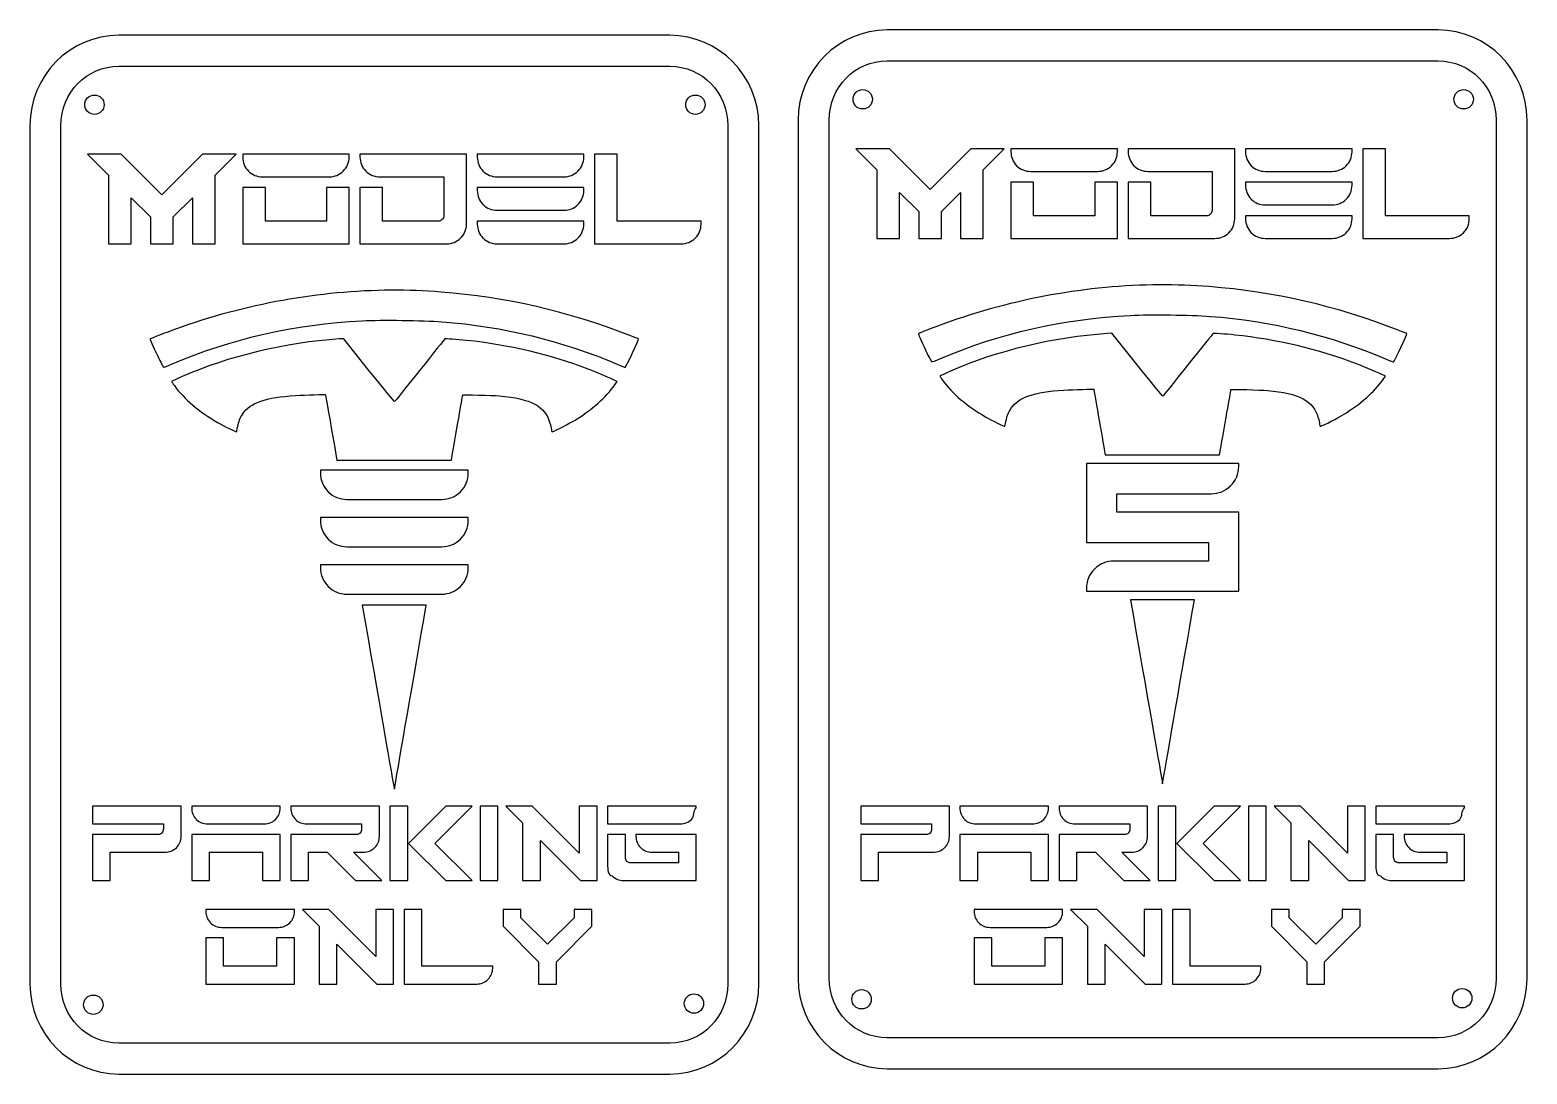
# Model space of a CAD drawing. Extents: x 0 to 765, y 0 to 566.
# Drawn here: x 15 to 371.4, y 317.3 to 566 of the extents above; entities that cross this region are included whole.
import ezdxf

# ---------------------------------------------------------------- set-up
doc = ezdxf.new("R2010")
doc.units = 0
doc.layers.add('Ebene_1', color=7, linetype='CONTINUOUS')

msp = doc.modelspace()

# ---------------------------------------------------------------- linework, layer by layer
at = {"layer": 'Ebene_1', "color": 7}
for points in [[(167.33492, 564.68205), (36.159144, 564.68205)], [(350.24933, 565.96549), (219.07358, 565.96549)], [(36.159144, 557.29922), (167.33492, 557.29922)], [(219.07358, 558.58267), (350.24933, 558.58267)], [(14.977504, 543.21329), (14.977504, 338.767977)], [(22.362274, 338.767977), (22.362274, 543.21329)], [(181.1318, 543.21329), (181.1318, 338.767977)], [(188.51657, 338.767977), (188.51657, 543.21329)], [(197.89194, 544.49674), (197.89194, 340.051417)], [(205.27671, 340.051417), (205.27671, 544.49674)], [(364.04623, 544.49674), (364.04623, 340.051417)], [(371.43103, 340.051417), (371.43103, 544.49674)], [(65.628736, 536.388114), (65.628736, 535.684567)], [(90.97829, 535.684527), (90.97829, 536.388074), (65.628736, 536.388114)], [(93.559958, 536.388114), (93.559958, 535.684567)], [(118.909668, 519.723541), (118.909668, 536.388114), (93.559958, 536.388114)], [(121.491187, 536.388114), (121.491187, 535.684567)], [(146.840896, 535.684527), (146.840896, 536.388074), (121.491187, 536.388114)], [(149.422415, 536.388114), (149.422415, 515.029292), (150.125966, 515.029292), (170.077692, 515.029292)], [(174.771982, 519.723582), (174.771982, 520.427129), (154.820255, 520.427129), (154.820255, 536.388114), (149.422415, 536.388114)], [(248.542736, 537.671114), (248.542736, 536.967567)], [(273.89229, 536.967527), (273.89229, 537.671074), (248.542736, 537.671114)], [(276.473958, 537.671114), (276.473958, 536.967567)], [(301.823668, 521.006541), (301.823668, 537.671114), (276.473958, 537.671114)], [(304.405187, 537.671114), (304.405187, 536.967567)], [(329.754896, 536.967527), (329.754896, 537.671074), (304.405187, 537.671114)], [(332.336415, 537.671114), (332.336415, 516.312292), (333.039966, 516.312292), (352.991692, 516.312292)], [(357.685982, 521.006582), (357.685982, 521.710129), (337.734255, 521.710129), (337.734255, 537.671114), (332.336415, 537.671114)], [(66.980183, 532.355636), (66.984152, 532.351668), (66.98812, 532.349632)], [(94.913395, 532.355636), (94.91543, 532.351668), (94.9195, 532.349632)], [(122.844623, 532.355636), (122.846658, 532.351668), (122.850728, 532.349632)], [(249.894183, 533.638636), (249.898152, 533.634668), (249.90212, 533.632632)], [(253.237014, 532.273236), (269.197999, 532.273236)], [(277.827395, 533.638636), (277.82943, 533.634668), (277.8335, 533.632632)], [(281.1684, 532.273236), (296.423843, 532.273236), (296.423843, 523.001913)], [(305.758623, 533.638636), (305.760658, 533.634668), (305.764728, 533.632632)], [(309.099618, 532.273236), (325.060607, 532.273236)], [(70.323014, 530.990236), (86.283999, 530.990236)], [(112.220004, 520.427088), (98.957941, 520.427088), (98.957941, 528.406587), (93.560101, 528.406587), (93.560101, 515.029251), (94.263652, 515.029251), (114.215378, 515.029251)], [(98.2544, 530.990236), (113.509843, 530.990236), (113.509843, 521.718913)], [(146.840896, 527.703094), (146.840896, 528.406641), (121.491187, 528.406628)], [(121.491187, 528.406628), (121.491187, 527.703081)], [(126.185618, 530.990236), (142.146607, 530.990236)], [(295.134004, 521.710088), (281.871941, 521.710088), (281.871941, 529.689587), (276.474101, 529.689587), (276.474101, 516.312251), (277.177652, 516.312251), (297.129378, 516.312251)], [(329.754896, 528.986094), (329.754896, 529.689641), (304.405187, 529.689628)], [(304.405187, 529.689628), (304.405187, 528.986081)], [(122.844623, 524.376137), (122.846658, 524.372169), (122.850728, 524.3682)], [(305.758623, 525.659137), (305.760658, 525.655169), (305.764728, 525.6512)], [(309.099618, 524.291804), (325.060607, 524.291804)], [(121.491187, 520.427129), (121.491187, 519.723582)], [(146.840896, 519.723541), (146.840896, 520.427088), (121.491187, 520.427129)], [(126.185618, 523.008804), (142.146607, 523.008804)], [(304.405187, 521.710129), (304.405187, 521.006582)], [(329.754896, 521.006541), (329.754896, 521.710088), (304.405187, 521.710129)], [(305.758623, 517.677651), (305.760658, 517.673682), (305.764728, 517.671647)], [(122.844623, 516.394651), (122.846658, 516.390682), (122.850728, 516.388647)], [(126.185618, 515.029251), (142.146607, 515.029251)], [(309.099618, 516.312251), (325.060607, 516.312251)], [(89.684594, 492.43427), (88.562934, 492.36347)], [(95.703854, 484.89671), (89.684594, 492.43427)], [(272.59903, 493.71771), (271.47737, 493.64691)], [(278.61829, 486.18015), (272.59903, 493.71771)], [(154.24193, 481.44102), (154.78218, 482.20391), (154.36331, 482.42357)], [(337.15633, 482.72447), (337.69663, 483.48736), (337.27773, 483.70701)], [(88.074644, 463.49681), (115.31347, 463.49681)], [(270.98908, 464.78025), (298.22791, 464.78025)], [(84.149275, 461.149218), (84.149275, 460.479211)], [(119.343525, 460.479063), (119.343525, 461.149069), (84.149275, 461.149218)], [(266.53704, 462.70886), (266.53704, 443.89638), (295.59171, 443.89638), (295.59171, 439.4664), (273.03931, 439.4664)], [(302.78406, 462.01881), (302.78406, 462.70886), (266.53704, 462.70886)], [(85.971129, 456.000074), (85.973246, 455.997956), (85.977481, 455.993721)], [(90.460748, 454.167739), (113.030136, 454.167739)], [(266.53704, 432.96413), (266.53704, 432.27408), (267.22709, 432.27408), (302.78406, 432.27408), (302.78406, 451.08657), (273.72936, 451.08657), (273.72936, 455.51867), (296.28176, 455.51867)], [(84.149275, 449.864529), (84.149275, 449.194511)], [(119.343525, 449.194363), (119.343525, 449.86438), (84.149275, 449.864529)], [(85.971129, 444.715385), (85.973246, 444.713267), (85.977481, 444.709032)], [(90.460748, 442.88305), (113.030136, 442.88305)], [(84.149275, 438.581904), (84.149275, 437.909822)], [(119.343525, 437.909674), (119.343525, 438.581756), (84.149275, 438.581904)], [(85.971129, 433.432761), (85.973246, 433.428525), (85.977481, 433.426408)], [(90.460748, 431.59835), (113.030136, 431.59835)], [(109.32259, 428.98165), (94.086014, 428.98165)], [(292.23703, 430.26509), (277.00045, 430.26509)], [(101.67006, 385.511254), (101.74076, 385.127014), (101.82546, 385.620824)], [(284.5845, 386.794694), (284.6552, 386.410444), (284.7399, 386.904254)], [(29.881299, 381.096544), (29.881299, 376.863964), (46.741738, 376.863964), (46.741738, 375.60836)], [(50.972373, 373.921933), (50.972373, 381.096544), (29.881299, 381.096544)], [(53.483584, 381.096544), (53.483584, 380.665711)], [(74.574658, 380.665612), (74.574658, 381.096444), (53.483584, 381.096544)], [(54.580057, 377.9682), (54.583932, 377.966213), (54.585919, 377.964226)], [(77.08587, 381.096544), (77.08587, 380.665711)], [(98.176945, 373.921834), (98.176945, 381.096444), (77.08587, 381.096544)], [(78.182341, 377.9682), (78.186216, 377.966213), (78.188204, 377.964226)], [(152.519836, 381.096544), (152.519836, 376.863964), (152.950668, 376.863964), (169.809159, 376.863964)], [(173.610917, 380.665711), (173.610917, 381.096544), (152.519836, 381.096544)], [(212.795809, 381.096544), (212.795809, 376.863964), (229.656248, 376.863964), (229.656248, 375.60836)], [(233.886883, 373.921933), (233.886883, 381.096544), (212.795809, 381.096544)], [(236.398094, 381.096544), (236.398094, 380.665711)], [(257.489168, 380.665612), (257.489168, 381.096444), (236.398094, 381.096544)], [(237.494567, 377.9682), (237.498442, 377.966213), (237.500429, 377.964226)], [(260.00038, 381.096544), (260.00038, 380.665711)], [(281.091455, 373.921834), (281.091455, 381.096444), (260.00038, 381.096544)], [(261.096851, 377.9682), (261.100726, 377.966213), (261.102714, 377.964226)], [(335.434346, 381.096544), (335.434346, 376.863964), (335.865178, 376.863964), (352.723669, 376.863964)], [(356.525427, 380.665711), (356.525427, 381.096544), (335.434346, 381.096544)], [(45.484191, 374.352756), (29.881299, 374.352756), (29.881299, 363.378336), (30.312126, 363.378336), (34.113875, 363.378336), (34.113875, 370.120176), (47.170624, 370.120176)], [(57.285375, 376.863864), (70.772909, 376.863864)], [(92.688802, 374.352656), (77.08587, 374.352656), (77.08587, 363.378236), (77.516695, 363.378236), (81.318445, 363.378236), (81.318445, 370.120077), (85.768375, 370.120077), (92.512162, 363.378236), (98.784373, 363.378236), (92.040582, 370.120077), (94.375197, 370.120077)], [(80.887659, 376.863864), (93.946352, 376.863864), (93.946352, 375.60826)], [(152.519836, 374.352756), (152.519836, 367.178146)], [(156.752595, 368.864333), (156.752595, 374.352517), (152.519836, 374.352756)], [(156.321683, 363.378246), (173.611006, 363.378246), (173.611006, 374.352666), (159.263713, 374.352666), (159.263713, 373.921844)], [(228.398701, 374.352756), (212.795809, 374.352756), (212.795809, 363.378336), (213.226636, 363.378336), (217.028385, 363.378336), (217.028385, 370.120176), (230.085134, 370.120176)], [(240.199885, 376.863864), (253.687419, 376.863864)], [(275.603312, 374.352656), (260.00038, 374.352656), (260.00038, 363.378236), (260.431205, 363.378236), (264.232955, 363.378236), (264.232955, 370.120077), (268.682885, 370.120077), (275.426672, 363.378236), (281.698883, 363.378236), (274.955092, 370.120077), (277.289707, 370.120077)], [(263.802169, 376.863864), (276.860862, 376.863864), (276.860862, 375.60826)], [(335.434346, 374.352756), (335.434346, 367.178146)], [(339.667105, 368.864333), (339.667105, 374.352517), (335.434346, 374.352756)], [(339.236193, 363.378246), (356.525516, 363.378246), (356.525516, 374.352666), (342.178223, 374.352666), (342.178223, 373.921844)], [(160.360189, 371.22626), (160.362177, 371.224273), (160.364164, 371.220299)], [(343.274699, 371.22626), (343.276687, 371.224273), (343.278674, 371.220299)], [(163.06555, 370.119937), (169.378516, 370.119937), (169.378516, 367.608729), (158.008199, 367.608729)], [(345.98006, 370.119937), (352.293026, 370.119937), (352.293026, 367.608729), (340.922709, 367.608729)], [(153.616312, 364.482572), (153.618299, 364.480585), (153.620287, 364.478597)], [(336.530822, 364.482572), (336.532809, 364.480585), (336.534797, 364.478597)], [(56.856449, 356.465712), (56.856449, 356.03488)], [(77.945675, 356.034781), (77.945675, 356.465613), (56.856449, 356.465712)], [(104.061016, 356.465712), (104.061016, 338.747494), (104.4899, 338.747494), (121.348401, 338.747494)], [(125.150149, 342.549252), (125.150149, 342.978137), (108.291658, 342.978137), (108.291658, 356.465712), (104.061016, 356.465712)], [(239.770959, 356.465712), (239.770959, 356.03488)], [(260.860185, 356.034781), (260.860185, 356.465613), (239.770959, 356.465712)], [(286.975526, 356.465712), (286.975526, 338.747494), (287.40441, 338.747494), (304.262911, 338.747494)], [(308.064659, 342.549252), (308.064659, 342.978137), (291.206168, 342.978137), (291.206168, 356.465712), (286.975526, 356.465712)], [(57.95292, 353.339306), (57.954907, 353.337319), (57.956895, 353.335332)], [(240.86743, 353.339306), (240.869417, 353.337319), (240.871405, 353.335332)], [(60.658291, 352.234971), (74.143925, 352.234971)], [(243.572801, 352.234971), (257.058435, 352.234971)], [(167.33492, 324.682047), (36.159144, 324.682047)], [(350.24933, 325.965487), (219.07358, 325.965487)], [(36.159144, 317.299227), (167.33492, 317.299227)], [(219.07358, 318.582667), (350.24933, 318.582667)]]:
    msp.add_lwpolyline(points, dxfattribs=at)
for points in [[(36.159144, 557.29922)], [(219.07358, 558.58267)], [(215.564671, 549.444582)], [(358.641606, 549.444582)], [(32.650071, 548.161582)], [(175.727006, 548.161582)], [(28.720324, 536.388114), (33.706766, 531.401674), (33.706766, 515.029292), (34.410313, 515.029292), (39.104603, 515.029292), (39.104603, 526.003835), (43.681636, 521.426803), (43.681636, 515.029292), (49.079474, 515.029292), (49.079474, 521.426803), (53.656507, 526.003835), (53.656507, 515.029292), (59.056331, 515.029292), (59.056331, 531.401674), (64.042773, 536.388114), (56.065262, 536.388114), (46.380555, 526.703408), (36.697836, 536.388114)], [(211.634324, 537.671114), (216.620766, 532.684674), (216.620766, 516.312292), (217.324313, 516.312292), (222.018603, 516.312292), (222.018603, 527.286835), (226.595636, 522.709803), (226.595636, 516.312292), (231.993474, 516.312292), (231.993474, 522.709803), (236.570507, 527.286835), (236.570507, 516.312292), (241.970331, 516.312292), (241.970331, 532.684674), (246.956773, 537.671114), (238.979262, 537.671114), (229.294555, 527.986408), (219.611836, 537.671114)], [(65.628736, 528.406628), (65.628736, 515.029292), (66.332283, 515.029292), (90.978302, 515.029292), (90.978302, 528.406628), (85.578476, 528.406628), (85.578476, 520.427129), (71.026574, 520.427129), (71.026574, 528.406628)], [(248.542736, 529.689628), (248.542736, 516.312292), (249.246283, 516.312292), (273.892302, 516.312292), (273.892302, 529.689628), (268.492476, 529.689628), (268.492476, 521.710129), (253.940574, 521.710129), (253.940574, 529.689628)], [(101.03444, 503.97324)], [(283.94888, 505.25668)], [(100.688153, 381.096544), (100.688153, 363.378336), (101.118985, 363.378336), (104.920733, 363.378336), (104.920733, 381.096544)], [(113.997772, 381.096544), (105.138673, 372.237435), (113.997772, 363.378336), (114.174377, 363.378336), (120.269979, 363.378336), (111.408933, 372.239382), (112.643194, 373.493049), (112.666444, 373.493049), (120.269939, 381.096544)], [(122.173769, 381.096544), (122.173769, 363.378336), (122.604592, 363.378336), (126.406339, 363.378336), (126.406339, 381.096544)], [(128.310129, 381.096544), (132.29042, 377.116253), (132.29042, 363.378336), (132.719305, 363.378336), (136.521052, 363.378336), (136.521052, 372.885621), (146.028337, 363.378336), (150.008628, 363.378336), (150.008628, 381.096544), (145.776048, 381.096544), (145.776048, 369.902822), (134.584274, 381.096544)], [(283.602663, 381.096544), (283.602663, 363.378336), (284.033495, 363.378336), (287.835243, 363.378336), (287.835243, 381.096544)], [(296.912282, 381.096544), (288.053183, 372.237435), (296.912282, 363.378336), (297.088887, 363.378336), (303.184489, 363.378336), (294.323443, 372.239382), (295.557704, 373.493049), (295.580954, 373.493049), (303.184449, 381.096544)], [(305.088279, 381.096544), (305.088279, 363.378336), (305.519102, 363.378336), (309.320849, 363.378336), (309.320849, 381.096544)], [(311.224639, 381.096544), (315.20493, 377.116253), (315.20493, 363.378336), (315.633815, 363.378336), (319.435562, 363.378336), (319.435562, 372.885621), (328.942847, 363.378336), (332.923138, 363.378336), (332.923138, 381.096544), (328.690558, 381.096544), (328.690558, 369.902822), (317.498784, 381.096544)], [(53.483584, 374.352756), (53.483584, 363.378336), (53.914411, 363.378336), (57.71616, 363.378336), (57.71616, 370.120176), (70.344023, 370.120176), (70.344023, 363.378336), (74.574658, 363.378336), (74.574658, 374.352756)], [(236.398094, 374.352756), (236.398094, 363.378336), (236.828921, 363.378336), (240.63067, 363.378336), (240.63067, 370.120176), (253.258533, 370.120176), (253.258533, 363.378336), (257.489168, 363.378336), (257.489168, 374.352756)], [(79.851308, 356.465712), (83.829657, 352.485422), (83.829657, 338.747494), (84.260483, 338.747494), (88.062233, 338.747494), (88.062233, 348.254779), (97.569517, 338.747494), (101.54787, 338.747494), (101.54787, 356.465712), (97.317228, 356.465712), (97.317228, 345.271991), (86.123515, 356.465712)], [(127.663304, 356.465712), (127.663304, 352.485422), (136.091581, 344.057145), (136.091581, 338.747494), (136.522413, 338.747494), (140.324161, 338.747494), (140.324161, 344.057145), (148.752438, 352.485422), (148.752438, 356.465712), (144.521805, 356.465712), (144.521805, 354.526987), (138.206902, 348.214031), (131.893937, 354.526987), (131.893937, 356.465712)], [(262.765818, 356.465712), (266.744167, 352.485422), (266.744167, 338.747494), (267.174993, 338.747494), (270.976743, 338.747494), (270.976743, 348.254779), (280.484027, 338.747494), (284.46238, 338.747494), (284.46238, 356.465712), (280.231738, 356.465712), (280.231738, 345.271991), (269.038025, 356.465712)], [(310.577814, 356.465712), (310.577814, 352.485422), (319.006091, 344.057145), (319.006091, 338.747494), (319.436923, 338.747494), (323.238671, 338.747494), (323.238671, 344.057145), (331.666948, 352.485422), (331.666948, 356.465712), (327.436315, 356.465712), (327.436315, 354.526987), (321.121412, 348.214031), (314.808447, 354.526987), (314.808447, 356.465712)], [(56.856449, 349.721924), (56.856449, 338.747494), (57.285334, 338.747494), (77.945581, 338.747494), (77.945581, 349.721924), (73.714947, 349.721924), (73.714947, 342.978137), (61.087083, 342.978137), (61.087083, 349.721924)], [(239.770959, 349.721924), (239.770959, 338.747494), (240.199844, 338.747494), (260.860091, 338.747494), (260.860091, 349.721924), (256.629457, 349.721924), (256.629457, 342.978137), (244.001593, 342.978137), (244.001593, 349.721924)], [(215.295447, 335.103358)], [(358.292702, 335.372601)], [(32.380847, 333.820358)], [(175.378102, 334.089601)]]:
    msp.add_lwpolyline(points, close=True, dxfattribs=at)
for points in [[(36.159144, 564.68205), (24.455464, 564.68205), (14.977504, 555.01176), (14.977504, 543.21329)], [(188.51657, 543.21329), (188.51657, 555.01176), (179.03861, 564.68205), (167.33492, 564.68205)], [(219.07358, 565.96549), (207.3699, 565.96549), (197.89194, 556.29521), (197.89194, 544.49674)], [(371.43103, 544.49674), (371.43103, 556.29521), (361.95303, 565.96549), (350.24933, 565.96549)], [(22.362274, 543.21329), (22.362274, 551.1126), (28.484034, 557.29922), (36.159144, 557.29922)], [(167.33492, 557.29922), (175.01004, 557.29922), (181.1318, 551.1126), (181.1318, 543.21329)], [(205.27671, 544.49674), (205.27671, 552.39605), (211.39847, 558.58267), (219.07358, 558.58267)], [(350.24933, 558.58267), (357.92443, 558.58267), (364.04623, 552.39605), (364.04623, 544.49674)], [(28.034686, 548.161582), (28.034677, 549.436088), (29.067868, 550.469283), (30.342379, 550.469283)], [(30.342379, 550.469283), (31.61689, 550.469283), (32.650081, 549.436088), (32.650071, 548.161582)], [(171.111621, 548.161582), (171.111612, 549.436088), (172.144803, 550.469283), (173.419314, 550.469283)], [(173.419314, 550.469283), (174.693825, 550.469283), (175.727016, 549.436088), (175.727006, 548.161582)], [(210.949286, 549.444582), (210.949277, 550.719088), (211.982468, 551.752283), (213.256979, 551.752283)], [(213.256979, 547.136898), (211.982477, 547.136898), (210.949296, 548.170082), (210.949286, 549.444582)], [(213.256979, 551.752283), (214.53149, 551.752283), (215.564681, 550.719088), (215.564671, 549.444582)], [(215.564671, 549.444582), (215.564662, 548.170082), (214.531481, 547.136898), (213.256979, 547.136898)], [(354.026221, 549.444582), (354.026212, 550.719088), (355.059403, 551.752283), (356.333914, 551.752283)], [(356.333914, 547.136898), (355.059412, 547.136898), (354.026231, 548.170082), (354.026221, 549.444582)], [(356.333914, 551.752283), (357.608425, 551.752283), (358.641616, 550.719088), (358.641606, 549.444582)], [(358.641606, 549.444582), (358.641597, 548.170082), (357.608416, 547.136898), (356.333914, 547.136898)], [(30.342379, 545.853898), (29.067877, 545.853898), (28.034696, 546.887082), (28.034686, 548.161582)], [(32.650071, 548.161582), (32.650062, 546.887082), (31.616881, 545.853898), (30.342379, 545.853898)], [(173.419314, 545.853898), (172.144812, 545.853898), (171.111631, 546.887082), (171.111621, 548.161582)], [(175.727006, 548.161582), (175.726997, 546.887082), (174.693816, 545.853898), (173.419314, 545.853898)], [(65.628736, 535.684567), (65.628736, 534.419241), (66.097086, 533.2626), (66.980183, 532.355636)], [(89.579145, 532.341683), (90.491549, 533.230077), (90.97829, 534.397106), (90.97829, 535.684527)], [(93.559958, 535.684567), (93.559958, 534.419241), (94.030295, 533.2626), (94.913395, 532.355636)], [(121.491187, 535.684567), (121.491187, 534.419241), (121.961523, 533.2626), (122.844623, 532.355636)], [(145.443745, 532.341683), (146.35614, 533.230078), (146.840896, 534.397106), (146.840896, 535.684527)], [(248.542736, 536.967567), (248.542736, 535.702241), (249.011086, 534.5456), (249.894183, 533.638636)], [(272.493145, 533.624683), (273.405549, 534.513077), (273.89229, 535.680106), (273.89229, 536.967527)], [(276.473958, 536.967567), (276.473958, 535.702241), (276.944295, 534.5456), (277.827395, 533.638636)], [(304.405187, 536.967567), (304.405187, 535.702241), (304.875523, 534.5456), (305.758623, 533.638636)], [(328.357745, 533.624683), (329.27014, 534.513078), (329.754896, 535.680106), (329.754896, 536.967527)], [(66.98812, 532.349632), (67.878183, 531.459571), (69.03994, 530.990236), (70.323014, 530.990236)], [(86.283999, 530.990236), (87.531695, 530.990236), (88.674392, 531.46074), (89.579145, 532.341683)], [(94.9195, 532.349632), (95.80956, 531.459571), (96.971328, 530.990236), (98.2544, 530.990236)], [(122.850728, 532.349632), (123.740788, 531.459571), (124.902546, 530.990236), (126.185618, 530.990236)], [(142.146607, 530.990236), (143.394298, 530.990236), (144.538982, 531.460741), (145.443745, 532.341683)], [(249.90212, 533.632632), (250.792183, 532.742571), (251.95394, 532.273236), (253.237014, 532.273236)], [(269.197999, 532.273236), (270.445695, 532.273236), (271.588392, 532.74374), (272.493145, 533.624683)], [(277.8335, 533.632632), (278.72356, 532.742571), (279.885328, 532.273236), (281.1684, 532.273236)], [(305.764728, 533.632632), (306.654788, 532.742571), (307.816546, 532.273236), (309.099618, 532.273236)], [(325.060607, 532.273236), (326.308298, 532.273236), (327.452982, 532.743741), (328.357745, 533.624683)], [(121.491187, 527.703081), (121.491187, 526.437754), (121.961523, 525.283102), (122.844623, 524.376137)], [(145.443745, 524.362238), (146.35614, 525.250633), (146.840896, 526.415673), (146.840896, 527.703094)], [(304.405187, 528.986081), (304.405187, 527.720754), (304.875523, 526.566102), (305.758623, 525.659137)], [(328.357745, 525.645238), (329.27014, 526.533633), (329.754896, 527.698673), (329.754896, 528.986094)], [(122.850728, 524.3682), (123.740788, 523.478138), (124.902546, 523.008804), (126.185618, 523.008804)], [(142.146607, 523.008804), (143.394298, 523.008804), (144.538982, 523.481296), (145.443745, 524.362238)], [(305.764728, 525.6512), (306.654788, 524.761138), (307.816546, 524.291804), (309.099618, 524.291804)], [(325.060607, 524.291804), (326.308298, 524.291804), (327.452982, 524.764296), (328.357745, 525.645238)], [(113.128258, 520.790787), (112.853161, 520.533256), (112.593774, 520.427088), (112.220004, 520.427088)], [(113.509843, 521.718913), (113.509843, 521.326427), (113.399865, 521.065074), (113.128258, 520.790787)], [(296.042258, 522.073787), (295.767161, 521.816256), (295.507774, 521.710088), (295.134004, 521.710088)], [(296.423843, 523.001913), (296.423843, 522.609427), (296.313865, 522.348074), (296.042258, 522.073787)], [(300.426517, 517.663698), (301.338912, 518.552092), (301.823668, 519.719121), (301.823668, 521.006541)], [(304.405187, 521.006582), (304.405187, 519.741255), (304.875523, 518.584615), (305.758623, 517.677651)], [(328.357745, 517.663698), (329.27014, 518.552092), (329.754896, 519.719121), (329.754896, 521.006541)], [(356.288821, 517.663739), (357.201226, 518.552133), (357.685982, 519.719162), (357.685982, 521.006582)], [(117.512517, 516.380698), (118.424912, 517.269092), (118.909668, 518.436121), (118.909668, 519.723541)], [(121.491187, 519.723582), (121.491187, 518.458255), (121.961523, 517.301615), (122.844623, 516.394651)], [(145.443745, 516.380698), (146.35614, 517.269092), (146.840896, 518.436121), (146.840896, 519.723541)], [(173.374821, 516.380739), (174.287226, 517.269133), (174.771982, 518.436162), (174.771982, 519.723582)], [(297.129378, 516.312251), (298.37707, 516.312251), (299.521753, 516.782756), (300.426517, 517.663698)], [(305.764728, 517.671647), (306.654788, 516.781585), (307.816546, 516.312251), (309.099618, 516.312251)], [(325.060607, 516.312251), (326.308298, 516.312251), (327.452982, 516.782756), (328.357745, 517.663698)], [(352.991692, 516.312292), (354.239384, 516.312292), (355.384068, 516.782796), (356.288821, 517.663739)], [(114.215378, 515.029251), (115.46307, 515.029251), (116.607753, 515.499756), (117.512517, 516.380698)], [(122.850728, 516.388647), (123.740788, 515.498585), (124.902546, 515.029251), (126.185618, 515.029251)], [(142.146607, 515.029251), (143.394298, 515.029251), (144.538982, 515.499756), (145.443745, 516.380698)], [(170.077692, 515.029292), (171.325384, 515.029292), (172.470068, 515.499796), (173.374821, 516.380739)], [(101.03444, 503.97324), (83.898004, 503.87484), (66.304624, 500.7188), (49.632194, 494.69742)], [(112.80822, 503.55078), (108.91925, 503.85615), (104.989, 503.99595), (101.03444, 503.97324)], [(157.82426, 493.19664), (142.94165, 498.96966), (128.32135, 502.33263), (112.80822, 503.55078)], [(283.94888, 505.25668), (266.81244, 505.15828), (249.21906, 502.00224), (232.54663, 495.98086)], [(295.72266, 504.83422), (291.83369, 505.13959), (287.90344, 505.27939), (283.94888, 505.25668)], [(340.73863, 494.48008), (325.85603, 500.2531), (311.23573, 503.61607), (295.72266, 504.83422)], [(48.692864, 486.35823), (63.011944, 492.48359), (77.911214, 495.87503), (94.105754, 496.69558)], [(94.105754, 496.69558), (98.778924, 496.93234), (108.42988, 496.81914), (113.07522, 496.47287)], [(113.07522, 496.47287), (127.53411, 495.3951), (142.02648, 491.87713), (154.78273, 486.34856)], [(232.54663, 495.98086), (230.35775, 495.19033), (226.62352, 493.74057), (226.53075, 493.64534)], [(231.6073, 487.64168), (245.92638, 493.76703), (260.82565, 497.15847), (277.02019, 497.97902)], [(277.02019, 497.97902), (281.69336, 498.21578), (291.34432, 498.10258), (295.98966, 497.75631)], [(295.98966, 497.75631), (310.44853, 496.67854), (324.94093, 493.16057), (337.69713, 487.632)], [(43.616314, 492.3619), (43.525714, 492.2688), (44.118644, 490.89884), (45.390544, 488.26162)], [(49.632194, 494.69742), (47.443324, 493.90689), (43.709084, 492.45713), (43.616314, 492.3619)], [(88.562934, 492.36347), (76.000834, 491.56898), (62.003054, 488.20369), (51.234244, 483.38927)], [(113.77577, 492.36499), (113.71537, 492.32659), (111.01567, 488.97587), (107.77626, 484.91913)], [(118.94941, 492.02204), (116.59612, 492.26649), (113.90192, 492.44513), (113.77577, 492.36499)], [(147.89358, 485.16884), (138.84049, 488.63116), (128.8735, 490.99115), (118.94941, 492.02204)], [(156.72519, 485.60198), (157.02672, 485.86284), (160.00276, 492.24659), (159.88129, 492.37159)], [(159.88129, 492.37159), (159.85799, 492.39549), (158.93229, 492.76682), (157.82426, 493.19664)], [(226.53075, 493.64534), (226.44005, 493.55224), (227.03307, 492.18229), (228.30498, 489.54506)], [(271.47737, 493.64691), (258.91527, 492.85243), (244.91749, 489.48714), (234.14868, 484.67271)], [(296.69021, 493.64844), (296.62981, 493.61004), (293.93011, 490.25931), (290.6907, 486.20258)], [(301.86386, 493.30549), (299.51056, 493.54993), (296.81635, 493.72857), (296.69021, 493.64844)], [(330.80803, 486.45229), (321.75493, 489.91461), (311.78793, 492.2746), (301.86386, 493.30549)], [(339.63963, 486.88542), (339.94113, 487.14628), (342.91713, 493.53003), (342.79573, 493.65503)], [(342.79573, 493.65503), (342.77273, 493.67883), (341.84673, 494.05026), (340.73863, 494.48008)], [(228.30498, 489.54506), (228.98479, 488.1355), (229.60214, 486.95788), (229.67728, 486.92822)], [(45.390544, 488.26162), (46.070354, 486.85206), (46.687714, 485.67444), (46.762844, 485.64477)], [(46.762844, 485.64477), (46.837944, 485.61517), (47.706344, 485.93623), (48.692864, 486.35823)], [(101.80497, 477.45133), (101.76027, 477.40063), (99.014594, 480.75093), (95.703854, 484.89671)], [(107.77626, 484.91913), (104.53688, 480.86237), (101.84969, 477.502), (101.80497, 477.45133)], [(154.36331, 482.42357), (153.46698, 482.89347), (150.03012, 484.35169), (147.89358, 485.16884)], [(154.78273, 486.34856), (155.81073, 485.90301), (156.68488, 485.56698), (156.72519, 485.60198)], [(229.67728, 486.92822), (229.75238, 486.89862), (230.62078, 487.21968), (231.6073, 487.64168)], [(284.71941, 478.73477), (284.67471, 478.68407), (281.92902, 482.03437), (278.61829, 486.18015)], [(290.6907, 486.20258), (287.45132, 482.14581), (284.76412, 478.78544), (284.71941, 478.73477)], [(337.27773, 483.70701), (336.38143, 484.17692), (332.94453, 485.63514), (330.80803, 486.45229)], [(337.69713, 487.632), (338.72513, 487.18646), (339.59933, 486.85042), (339.63963, 486.88542)], [(49.124704, 482.45515), (48.904434, 482.36155), (48.724484, 482.24579), (48.724484, 482.19832)], [(48.724484, 482.19832), (48.724484, 482.15082), (49.009164, 481.72364), (49.357284, 481.24891)], [(51.234244, 483.38927), (50.294374, 482.96907), (49.344994, 482.54883), (49.124704, 482.45515)], [(49.357284, 481.24891), (51.726694, 478.01756), (55.209344, 475.05396), (59.645854, 472.4944)], [(144.77698, 473.0575), (148.85231, 475.56022), (152.14281, 478.47521), (154.24193, 481.44102)], [(232.03914, 483.7386), (231.81887, 483.645), (231.63892, 483.52924), (231.63892, 483.48176)], [(231.63892, 483.48176), (231.63892, 483.43426), (231.9236, 483.00709), (232.27172, 482.53235)], [(234.14868, 484.67271), (233.20881, 484.25252), (232.25943, 483.83227), (232.03914, 483.7386)], [(232.27172, 482.53235), (234.64113, 479.301), (238.12378, 476.3374), (242.56028, 473.77784)], [(327.69143, 474.34094), (331.76673, 476.84367), (335.05723, 479.75865), (337.15633, 482.72447)], [(65.644234, 474.51243), (67.415084, 477.18798), (71.079004, 478.46969), (78.202664, 478.90626)], [(78.202664, 478.90626), (80.596404, 479.05307), (85.358824, 479.17676), (85.358824, 479.09227)], [(85.358824, 479.09227), (85.358824, 479.08227), (87.316994, 467.85024), (88.074644, 463.49681)], [(115.31347, 463.49681), (116.87582, 472.47799), (118.0186, 479.02838), (118.03098, 479.04231)], [(118.03098, 479.04231), (118.11788, 479.14031), (125.03052, 478.95431), (126.69265, 478.80942)], [(126.69265, 478.80942), (134.32629, 478.14372), (137.66585, 476.35469), (138.7961, 472.32673)], [(248.55867, 475.79588), (250.32952, 478.47142), (253.99344, 479.75314), (261.1171, 480.1897)], [(261.1171, 480.1897), (263.51084, 480.33651), (268.27325, 480.4602), (268.27325, 480.37572)], [(268.27325, 480.37572), (268.27325, 480.36572), (270.23143, 469.13368), (270.98908, 464.78025)], [(298.22791, 464.78025), (299.79026, 473.76143), (300.93306, 480.31182), (300.94546, 480.32576)], [(300.94546, 480.32576), (301.03246, 480.42376), (307.94493, 480.23776), (309.60703, 480.09287)], [(309.60703, 480.09287), (317.24073, 479.42716), (320.58023, 477.63813), (321.71053, 473.61018)], [(64.433954, 471.38906), (64.718914, 472.82239), (64.991334, 473.52598), (65.644234, 474.51243)], [(247.34839, 472.6725), (247.63334, 474.10583), (247.90576, 474.80942), (248.55867, 475.79588)], [(322.35463, 471.58857), (322.86043, 471.7393), (326.57063, 473.65265), (327.69143, 474.34094)], [(59.645854, 472.4944), (61.129114, 471.63863), (64.089774, 470.19309), (64.176534, 470.2822)], [(64.176534, 470.2822), (64.202334, 470.3086), (64.318144, 470.80667), (64.433954, 471.38906)], [(138.7961, 472.32673), (138.93965, 471.81523), (139.09161, 471.13587), (139.13367, 470.81677)], [(139.13367, 470.81677), (139.20327, 470.28953), (139.23147, 470.24284), (139.4402, 470.30512)], [(139.4402, 470.30512), (139.94607, 470.45585), (143.65618, 472.3692), (144.77698, 473.0575)], [(242.56028, 473.77784), (244.04354, 472.92208), (247.0042, 471.47653), (247.09096, 471.56564)], [(247.09096, 471.56564), (247.11686, 471.59204), (247.23258, 472.09012), (247.34839, 472.6725)], [(321.71053, 473.61018), (321.85403, 473.09867), (322.00603, 472.41932), (322.04813, 472.10021)], [(322.04813, 472.10021), (322.11813, 471.57298), (322.14613, 471.52628), (322.35463, 471.58857)], [(84.149275, 460.479211), (84.149275, 458.765787), (84.775194, 457.228322), (85.971129, 456.000074)], [(117.465842, 455.987517), (118.699278, 457.188491), (119.343525, 458.734998), (119.343525, 460.479063)], [(300.85016, 457.39289), (302.12056, 458.6298), (302.78406, 460.22258), (302.78406, 462.01881)], [(296.28176, 455.51867), (298.01928, 455.51867), (299.58736, 456.1633), (300.85016, 457.39289)], [(85.977481, 455.993721), (87.180033, 454.791159), (88.720833, 454.167739), (90.460748, 454.167739)], [(113.030136, 454.167739), (114.717175, 454.167739), (116.239701, 454.793636), (117.465842, 455.987517)], [(84.149275, 449.194511), (84.149275, 447.481088), (84.775194, 445.943633), (85.971129, 444.715385)], [(117.465842, 444.702828), (118.699278, 445.903802), (119.343525, 447.450309), (119.343525, 449.194363)], [(85.977481, 444.709032), (87.180033, 443.50647), (88.720833, 442.88305), (90.460748, 442.88305)], [(113.030136, 442.88305), (114.717175, 442.88305), (116.239701, 443.508937), (117.465842, 444.702828)], [(273.03931, 439.4664), (271.27028, 439.4664), (269.68331, 438.80248), (268.41978, 437.53894)], [(84.149275, 437.909822), (84.149275, 436.196399), (84.775194, 434.661009), (85.971129, 433.432761)], [(117.465842, 433.420203), (118.699278, 434.621178), (119.343525, 436.16562), (119.343525, 437.909674)], [(268.41978, 437.53894), (267.18344, 436.3026), (266.53704, 434.72882), (266.53704, 432.96413)], [(85.977481, 433.426408), (87.180033, 432.223846), (88.720833, 431.59835), (90.460748, 431.59835)], [(113.030136, 431.59835), (114.717175, 431.59835), (116.239701, 432.226313), (117.465842, 433.420203)], [(94.086014, 428.98165), (97.804894, 407.64755), (101.58369, 385.979424), (101.67006, 385.511254)], [(101.82546, 385.620824), (103.02023, 392.595774), (106.15755, 410.72279), (109.32259, 428.98165)], [(277.00045, 430.26509), (280.71933, 408.93098), (284.49813, 387.262854), (284.5845, 386.794694)], [(284.7399, 386.904254), (285.93467, 393.879214), (289.07199, 412.00622), (292.23703, 430.26509)], [(53.483584, 380.665711), (53.483584, 379.634973), (53.860628, 378.707074), (54.580057, 377.9682)], [(54.585919, 377.964226), (55.309598, 377.240545), (56.238919, 376.863864), (57.285375, 376.863864)], [(70.772909, 376.863864), (71.788017, 376.863864), (72.705732, 377.242224), (73.443254, 377.960341)], [(73.443254, 377.960341), (74.185446, 378.682998), (74.574658, 379.616511), (74.574658, 380.665612)], [(77.08587, 380.665711), (77.08587, 379.634973), (77.462914, 378.707074), (78.182341, 377.9682)], [(78.188204, 377.964226), (78.911883, 377.240545), (79.841203, 376.863864), (80.887659, 376.863864)], [(169.809159, 376.863964), (170.824268, 376.863964), (171.741983, 377.242323), (172.479505, 377.96044)], [(172.479505, 377.96044), (173.221707, 378.683098), (172.797363, 380.003336), (173.610917, 380.665711)], [(236.398094, 380.665711), (236.398094, 379.634973), (236.775138, 378.707074), (237.494567, 377.9682)], [(237.500429, 377.964226), (238.224108, 377.240545), (239.153429, 376.863864), (240.199885, 376.863864)], [(253.687419, 376.863864), (254.702527, 376.863864), (255.620242, 377.242224), (256.357764, 377.960341)], [(256.357764, 377.960341), (257.099956, 378.682998), (257.489168, 379.616511), (257.489168, 380.665612)], [(260.00038, 380.665711), (260.00038, 379.634973), (260.377424, 378.707074), (261.096851, 377.9682)], [(261.102714, 377.964226), (261.826393, 377.240545), (262.755713, 376.863864), (263.802169, 376.863864)], [(352.723669, 376.863964), (353.738778, 376.863964), (354.656493, 377.242323), (355.394015, 377.96044)], [(355.394015, 377.96044), (356.136217, 378.683098), (355.711873, 380.003336), (356.525427, 380.665711)], [(46.369132, 374.705957), (46.108099, 374.460543), (45.839329, 374.352756), (45.484191, 374.352756)], [(46.741738, 375.60836), (46.741738, 375.237333), (46.627353, 374.966155), (46.369132, 374.705957)], [(93.573746, 374.705857), (93.312713, 374.460444), (93.043939, 374.352656), (92.688802, 374.352656)], [(93.946352, 375.60826), (93.946352, 375.237234), (93.831967, 374.966056), (93.573746, 374.705857)], [(229.283642, 374.705957), (229.022609, 374.460543), (228.753839, 374.352756), (228.398701, 374.352756)], [(229.656248, 375.60836), (229.656248, 375.237333), (229.541863, 374.966155), (229.283642, 374.705957)], [(276.488256, 374.705857), (276.227223, 374.460444), (275.958449, 374.352656), (275.603312, 374.352656)], [(276.860862, 375.60826), (276.860862, 375.237234), (276.746477, 374.966056), (276.488256, 374.705857)], [(47.170624, 370.120176), (48.185732, 370.120176), (49.103446, 370.498535), (49.840969, 371.216652)], [(49.840969, 371.216652), (50.583162, 371.93931), (50.972373, 372.872823), (50.972373, 373.921933)], [(94.375197, 370.120077), (95.390296, 370.120077), (96.308021, 370.498436), (97.045543, 371.216553)], [(97.045543, 371.216553), (97.787735, 371.93921), (98.176945, 372.872724), (98.176945, 373.921834)], [(159.263713, 373.921844), (159.263713, 372.891096), (159.630974, 371.955476), (160.360189, 371.22626)], [(160.364164, 371.220299), (161.087835, 370.496618), (162.019103, 370.119937), (163.06555, 370.119937)], [(230.085134, 370.120176), (231.100242, 370.120176), (232.017956, 370.498535), (232.755479, 371.216652)], [(232.755479, 371.216652), (233.497672, 371.93931), (233.886883, 372.872823), (233.886883, 373.921933)], [(277.289707, 370.120077), (278.304806, 370.120077), (279.222531, 370.498436), (279.960053, 371.216553)], [(279.960053, 371.216553), (280.702245, 371.93921), (281.091455, 372.872724), (281.091455, 373.921834)], [(342.178223, 373.921844), (342.178223, 372.891096), (342.545484, 371.955476), (343.274699, 371.22626)], [(343.278674, 371.220299), (344.002345, 370.496618), (344.933613, 370.119937), (345.98006, 370.119937)], [(152.519836, 367.178146), (152.519836, 366.147397), (152.585017, 364.486427), (153.616312, 364.482572)], [(157.101911, 367.961931), (156.863433, 368.218453), (156.752595, 368.491379), (156.752595, 368.864333)], [(158.008199, 367.608729), (157.633565, 367.608729), (157.359416, 367.721197), (157.101911, 367.961931)], [(335.434346, 367.178146), (335.434346, 366.147397), (335.499527, 364.486427), (336.530822, 364.482572)], [(340.016421, 367.961931), (339.777943, 368.218453), (339.667105, 368.491379), (339.667105, 368.864333)], [(340.922709, 367.608729), (340.548075, 367.608729), (340.273926, 367.721197), (340.016421, 367.961931)], [(153.620287, 364.478597), (154.343968, 363.754916), (155.275225, 363.378246), (156.321683, 363.378246)], [(336.534797, 364.478597), (337.258478, 363.754916), (338.189735, 363.378246), (339.236193, 363.378246)], [(56.856449, 356.03488), (56.856449, 355.004141), (57.233492, 354.07818), (57.95292, 353.339306)], [(57.956895, 353.335332), (58.680575, 352.611651), (59.611835, 352.234971), (60.658291, 352.234971)], [(74.143925, 352.234971), (75.159034, 352.234971), (76.078689, 352.61333), (76.816211, 353.331447)], [(76.816211, 353.331447), (77.558404, 354.054104), (77.945675, 354.98568), (77.945675, 356.034781)], [(239.770959, 356.03488), (239.770959, 355.004141), (240.148002, 354.07818), (240.86743, 353.339306)], [(240.871405, 353.335332), (241.595085, 352.611651), (242.526345, 352.234971), (243.572801, 352.234971)], [(257.058435, 352.234971), (258.073544, 352.234971), (258.993199, 352.61333), (259.730721, 353.331447)], [(259.730721, 353.331447), (260.472914, 354.054104), (260.860185, 354.98568), (260.860185, 356.034781)], [(124.020685, 339.84397), (124.762887, 340.566638), (125.150149, 341.500141), (125.150149, 342.549252)], [(306.935195, 339.84397), (307.677397, 340.566638), (308.064659, 341.500141), (308.064659, 342.549252)], [(14.977504, 338.767977), (14.977504, 326.969517), (24.455464, 317.299227), (36.159144, 317.299227)], [(36.159144, 324.682047), (28.484034, 324.682047), (22.362274, 330.868667), (22.362274, 338.767977)], [(121.348401, 338.747494), (122.36351, 338.747494), (123.283162, 339.125864), (124.020685, 339.84397)], [(167.33492, 317.299227), (179.03861, 317.299227), (188.51657, 326.969517), (188.51657, 338.767977)], [(181.1318, 338.767977), (181.1318, 330.868667), (175.01004, 324.682047), (167.33492, 324.682047)], [(197.89194, 340.051417), (197.89194, 328.252957), (207.3699, 318.582667), (219.07358, 318.582667)], [(219.07358, 325.965487), (211.39847, 325.965487), (205.27671, 332.152107), (205.27671, 340.051417)], [(304.262911, 338.747494), (305.27802, 338.747494), (306.197672, 339.125864), (306.935195, 339.84397)], [(350.24933, 318.582667), (361.95303, 318.582667), (371.43103, 328.252957), (371.43103, 340.051417)], [(364.04623, 340.051417), (364.04623, 332.152107), (357.92443, 325.965487), (350.24933, 325.965487)], [(27.765462, 333.820358), (27.765462, 335.09486), (28.798653, 336.12805), (30.073154, 336.12805)], [(30.073154, 336.12805), (31.347656, 336.12805), (32.380847, 335.09486), (32.380847, 333.820358)], [(170.762717, 334.089601), (170.762717, 335.364103), (171.795908, 336.397294), (173.070409, 336.397294)], [(173.070409, 336.397294), (174.344911, 336.397294), (175.378102, 335.364103), (175.378102, 334.089601)], [(210.680062, 335.103358), (210.680062, 336.37786), (211.713253, 337.41105), (212.987754, 337.41105)], [(212.987754, 332.795675), (211.713253, 332.795675), (210.680071, 333.828856), (210.680062, 335.103358)], [(212.987754, 337.41105), (214.262256, 337.41105), (215.295447, 336.37786), (215.295447, 335.103358)], [(215.295447, 335.103358), (215.295438, 333.828856), (214.262256, 332.795675), (212.987754, 332.795675)], [(355.985009, 333.064899), (354.710498, 333.064899), (353.677308, 334.09809), (353.677317, 335.372601)], [(353.677317, 335.372601), (353.677317, 336.647103), (354.710508, 337.680294), (355.985009, 337.680294)], [(355.985009, 337.680294), (357.259511, 337.680294), (358.292702, 336.647103), (358.292702, 335.372601)], [(358.292702, 335.372601), (358.292711, 334.09809), (357.25952, 333.064899), (355.985009, 333.064899)], [(30.073154, 331.512675), (28.798653, 331.512675), (27.765471, 332.545856), (27.765462, 333.820358)], [(32.380847, 333.820358), (32.380838, 332.545856), (31.347656, 331.512675), (30.073154, 331.512675)], [(173.070409, 331.781899), (171.795898, 331.781899), (170.762708, 332.81509), (170.762717, 334.089601)], [(175.378102, 334.089601), (175.378111, 332.81509), (174.34492, 331.781899), (173.070409, 331.781899)]]:
    msp.add_open_spline(points, degree=3, dxfattribs=at)

doc.saveas('drawing.dxf')
